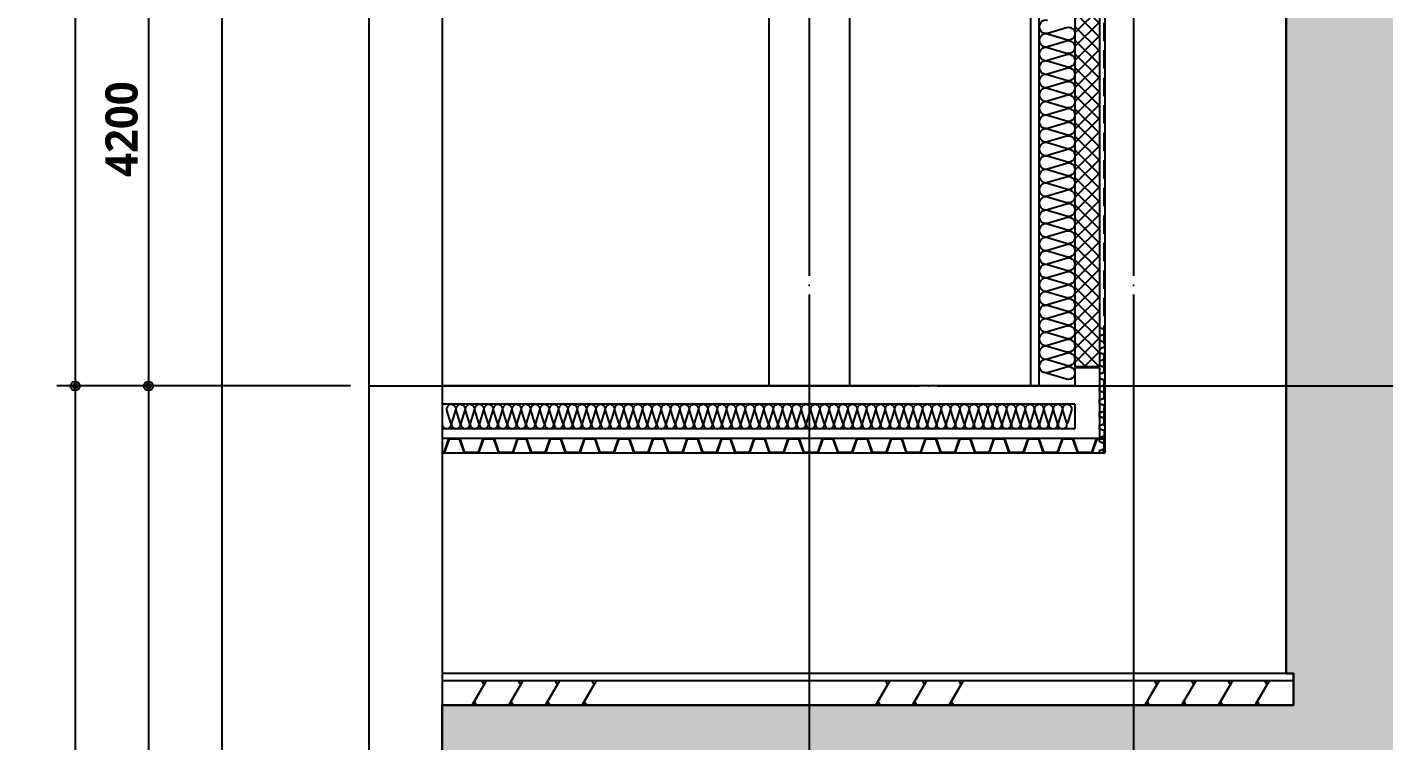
# Model space of a CAD drawing. Header units: millimetres. Extents: x 0 to 356400, y 0 to 68257.
# Drawn here: x 145533 to 156622, y 10798 to 16634 of the extents above; entities that cross this region are included whole.
import ezdxf

# ---------------------------------------------------------------- set-up
doc = ezdxf.new("R2010")
doc.units = ezdxf.units.MM
doc.header["$LTSCALE"] = 75
doc.linetypes.add('CEN', pattern=[62, 60, -1, 0, -1])
doc.linetypes.add('STD_HIDDEN', pattern=[3, 2, -1])
doc.layers.get('Defpoints').update_dxf_attribs({"color": 161})
for name, color, linetype in [('8', 8, 'Continuous'), ('A-CEN', 1, 'CEN'), ('A-DETL-WPRO-TYP2', 5, 'STD_HIDDEN'), ('A-INSUL', 9, 'Continuous'), ('A-SECT-DRBD', 4, 'Continuous'), ('A-SECT-MATR1', 4, 'Continuous'), ('A-SECT-MATR1-PAT', 8, 'Continuous'), ('A-SECT-MATR2', 6, 'Continuous'), ('A-ST-AXIS-CEN', 252, 'CEN'), ('A-ST-AXIS-DIM', 7, 'Continuous'), ('A-ST-CONC', 2, 'Continuous'), ('A-WALL-MASN', 3, 'Continuous'), ('ELE3', 4, 'Continuous'), ('저온단열', 160, 'Continuous'), ('충돌방지대 IN', 4, 'Continuous')]:
    doc.layers.add(name, color=color, linetype=linetype)
doc.layers.add('G(그리드1)', color=185, linetype='Continuous', plot=False)
doc.layers.add('G(그리드2)', color=235, linetype='Continuous', plot=False)
doc.styles.add('SH_대대리576', font='')
doc.styles.add('SH_진천_나눔', font='NanumGothicBold.ttf')
doc.styles.get('SH_대대리576').set_extended_font_data('NanumGothic', bold=True)
doc.dimstyles.new('SHP 75', dxfattribs={"dimscale": 75, "dimtxt": 3.5, "dimasz": 1, "dimexe": 2, "dimexo": 2, "dimgap": 1, "dimtad": 1, "dimdec": 0, "dimzin": 0, "dimdsep": 46, "dimtxsty": 'SH_대대리576', "dimblk": 'DIMDOT', "dimcen": 0.09, "dimclrd": 256, "dimclre": 256, "dimclrt": 3, "dimadec": 0, "dimazin": 1, "dimtfac": 1, "dimtdec": 0, "dimtix": 1, "dimtmove": 2, "dimatfit": 0, "dimldrblk": 'DIMDOT', "dimfxl": 1, "dimtfillclr": 3, "dimtolj": 1, "dimtzin": 0, "dimlwd": -1, "dimlwe": -1, "dimarcsym": 0})

# ---------------------------------------------------------------- blocks, each defined once
blk = doc.blocks.new('DIMDOT')
at = {"color": 0}
blk.add_line((-2, 0), (2, 0), dxfattribs=at)
for radius in [0.5, 0.25]:
    blk.add_circle((0, 0), radius, dxfattribs=at)
blk = doc.blocks.new('*D2669')
at = {"layer": 'A-ST-AXIS-DIM'}
for p, q in [((148175, 22700), (145775, 22700)), ((145925, 22625), (145925, 13775)), ((148175, 13700), (145775, 13700))]:
    blk.add_line(p, q, dxfattribs=at)
at = {"layer": 'Defpoints', "color": 0}
for p in [(148325, 22700), (145925, 13700), (148325, 13700)]:
    blk.add_point(p, dxfattribs=at)
at = {"layer": 'A-ST-AXIS-DIM', "linetype": 'ByBlock', "xscale": 75, "yscale": 75, "zscale": 75}
for p, rotation in [((145925, 22700), 90), ((145925, 13700), 270)]:
    blk.add_blockref('DIMDOT', p, dxfattribs=dict(at, rotation=rotation))
at = {"layer": 'A-ST-AXIS-DIM', "color": 3, "insert": (145705.14027, 18200), "char_height": 262.5, "attachment_point": 5, "rotation": 90, "style": 'SH_진천_나눔'}
blk.add_mtext('\\A1;9000', dxfattribs=at)
blk = doc.blocks.new('*D2671')
at = {"layer": 'A-ST-AXIS-DIM'}
for p, q in [((148175, 17900), (146375, 17900)), ((146525, 17825), (146525, 13775)), ((148175, 13700), (146375, 13700))]:
    blk.add_line(p, q, dxfattribs=at)
at = {"layer": 'Defpoints', "color": 0}
for p in [(148325, 17900), (146525, 13700), (148325, 13700)]:
    blk.add_point(p, dxfattribs=at)
at = {"layer": 'A-ST-AXIS-DIM', "linetype": 'ByBlock', "xscale": 75, "yscale": 75, "zscale": 75}
for p, rotation in [((146525, 17900), 90), ((146525, 13700), 270)]:
    blk.add_blockref('DIMDOT', p, dxfattribs=dict(at, rotation=rotation))
at = {"layer": 'A-ST-AXIS-DIM', "color": 3, "insert": (146306, 15800), "char_height": 262.5, "attachment_point": 5, "rotation": 90, "style": 'SH_진천_나눔'}
blk.add_mtext('\\A1;4200', dxfattribs=at)

msp = doc.modelspace()

# ---------------------------------------------------------------- hatches: boundary and pattern name
at = {"layer": '8', "transparency": 33554687}
h = msp.add_hatch(color=256, dxfattribs=at)
h.dxf.hatch_style = 1
h.paths.add_polyline_path([(148925, 11090), (155885, 11090), (155885, 11350), (155825, 11350), (155825, 20910), (163885, 20910), (163885, 21170), (163825, 21170), (163825, 30500), (165625, 30500), (165625, 9800), (148925, 9800)])
at = {"layer": 'A-DETL-WPRO-TYP2', "transparency": 33554687}
h = msp.add_hatch(dxfattribs=at)
h.set_pattern_fill('ANSI37', color=256, scale=25)
h.paths.add_polyline_path([(154297, 13860), (154097, 13860), (154097, 21170), (154297, 21170)])

# ---------------------------------------------------------------- linework, layer by layer
for p, q in [((154097, 13850), (154297, 13850)), ((154097, 13850), (154097, 13700)), ((154297, 13850), (154297, 13700))]:
    msp.add_line(p, q)
at = {"layer": '8'}
msp.add_lwpolyline([(148925, 11090), (155885, 11090), (155885, 11350), (155825, 11350), (155825, 20910), (163885, 20910), (163885, 21170), (163825, 21170), (163825, 30500), (165625, 30500), (165625, 9800), (148925, 9800)], close=True, dxfattribs=at)
at = {"layer": 'A-CEN'}
for p, q in [((154575, 56300), (154575, 9200)), ((148325, 13700), (166225, 13700))]:
    msp.add_line(p, q, dxfattribs=at)
at = {"layer": 'A-DETL-WPRO-TYP2'}
for p, q in [((154334, 21170), (154334, 13165)), ((154325, 13165), (154342, 13165)), ((154325, 13165), (154325, 13150))]:
    msp.add_line(p, q, dxfattribs=at)
at = {"layer": 'A-INSUL'}
for points in [[(153874.2, 16687.7, 1.34), (153874.2, 16585.8), (154028.8, 16632.2, -1.34), (154028.8, 16530.3), (153874.2, 16576.7), (153874.2, 16576.7, 1.34), (153874.2, 16474.8), (154028.8, 16521.2, -1.34), (154028.8, 16419.3), (153874.2, 16465.7), (153874.2, 16465.7, 1.34), (153874.2, 16363.8), (154028.8, 16410.2, -1.34), (154028.8, 16308.3), (153874.2, 16354.7), (153874.2, 16354.7, 1.34), (153874.2, 16252.9), (154028.8, 16299.2, -1.34), (154028.8, 16197.4), (153874.2, 16243.7), (153874.2, 16243.7, 1.34), (153874.2, 16141.9), (154028.8, 16188.2, -1.34), (154028.8, 16086.4), (153874.2, 16132.7), (153874.2, 16132.7, 1.34), (153874.2, 16030.9), (154028.8, 16077.2, -1.34), (154028.8, 15975.4), (153874.2, 16021.8), (153874.2, 16021.8, 1.34), (153874.2, 15919.9), (154028.8, 15966.3, -1.34), (154028.8, 15864.4), (153874.2, 15910.8), (153874.2, 15910.8, 1.34), (153874.2, 15808.9), (154028.8, 15855.3, -1.34), (154028.8, 15753.4), (153874.2, 15799.8), (153874.2, 15799.8, 1.34), (153874.2, 15697.9), (154028.8, 15744.3, -1.34), (154028.8, 15642.4), (153874.2, 15688.8), (153874.2, 15688.8, 1.34), (153874.2, 15587), (154028.8, 15633.3, -1.34), (154028.8, 15531.5), (153874.2, 15577.8), (153874.2, 15577.8, 1.34), (153874.2, 15476), (154028.8, 15522.3, -1.34), (154028.8, 15420.5), (153874.2, 15466.8), (153874.2, 15466.8, 1.34), (153874.2, 15365), (154028.8, 15411.3, -1.34), (154028.8, 15309.5), (153874.2, 15355.9), (153874.2, 15355.9, 1.34), (153874.2, 15254), (154028.8, 15300.4, -1.34), (154028.8, 15198.5), (153874.2, 15244.9), (153874.2, 15244.9, 1.34), (153874.2, 15143), (154028.8, 15189.4, -1.34), (154028.8, 15087.5), (153874.2, 15133.9), (153874.2, 15133.9, 1.34), (153874.2, 15032), (154028.8, 15078.4, -1.34), (154028.8, 14976.5), (153874.2, 15022.9), (153874.2, 15022.9, 1.34), (153874.2, 14921), (154028.8, 14967.4, -1.34), (154028.8, 14865.6), (153874.2, 14911.9), (153874.2, 14911.9, 1.34), (153874.2, 14810.1), (154028.8, 14856.4, -1.34), (154028.8, 14754.6), (153874.2, 14800.9), (153874.2, 14800.9, 1.34), (153874.2, 14699.1), (154028.8, 14745.4, -1.34), (154028.8, 14643.6), (153874.2, 14689.9), (153874.2, 14689.9, 1.34), (153874.2, 14588.1), (154028.8, 14634.5, -1.34), (154028.8, 14532.6), (153874.2, 14579), (153874.2, 14579, 1.34), (153874.2, 14477.1), (154028.8, 14523.5, -1.34), (154028.8, 14421.6), (153874.2, 14468), (153874.2, 14468, 1.34), (153874.2, 14366.1), (154028.8, 14412.5, -1.34), (154028.8, 14310.6), (153874.2, 14357), (153874.2, 14357, 1.34), (153874.2, 14255.1), (154028.8, 14301.5, -1.34), (154028.8, 14199.7), (153874.2, 14246), (153874.2, 14246, 1.34), (153874.2, 14144.2), (154028.8, 14190.5, -1.34), (154028.8, 14088.7), (153874.2, 14135), (153874.2, 14135, 1.34), (153874.2, 14033.2), (154028.8, 14079.5, -1.34), (154028.8, 13977.7), (153874.2, 14024), (153874.2, 14024, 1.34), (153874.2, 13922.2), (154028.8, 13968.6, -1.34), (154028.8, 13866.7), (153874.2, 13913.1), (153874.2, 13913.1, 1.34), (153874.2, 13811.2), (154028.8, 13857.6, -1.34), (154028.8, 13755.7), (153874.2, 13802.1), (153874.2, 13802.1, 1.34)], [(148926.5, 13396.9, 1.34), (148996.5, 13396.9), (148964.6, 13503.1, -1.34), (149034.6, 13503.1), (149002.8, 13396.9), (149002.8, 13396.9, 1.34), (149072.8, 13396.9), (149040.9, 13503.1, -1.34), (149110.9, 13503.1), (149079.1, 13396.9), (149079.1, 13396.9, 1.34), (149149.1, 13396.9), (149117.2, 13503.1, -1.34), (149187.2, 13503.1), (149155.3, 13396.9), (149155.3, 13396.9, 1.34), (149225.3, 13396.9), (149193.5, 13503.1, -1.34), (149263.5, 13503.1), (149231.6, 13396.9), (149231.6, 13396.9, 1.34), (149301.6, 13396.9), (149269.8, 13503.1, -1.34), (149339.8, 13503.1), (149307.9, 13396.9), (149307.9, 13396.9, 1.34), (149377.9, 13396.9), (149346, 13503.1, -1.34), (149416, 13503.1), (149384.2, 13396.9), (149384.2, 13396.9, 1.34), (149454.2, 13396.9), (149422.3, 13503.1, -1.34), (149492.3, 13503.1), (149460.5, 13396.9), (149460.5, 13396.9, 1.34), (149530.5, 13396.9), (149498.6, 13503.1, -1.34), (149568.6, 13503.1), (149536.7, 13396.9), (149536.7, 13396.9, 1.34), (149606.7, 13396.9), (149574.9, 13503.1, -1.34), (149644.9, 13503.1), (149613, 13396.9), (149613, 13396.9, 1.34), (149683, 13396.9), (149651.1, 13503.1, -1.34), (149721.1, 13503.1), (149689.3, 13396.9), (149689.3, 13396.9, 1.34), (149759.3, 13396.9), (149727.4, 13503.1, -1.34), (149797.4, 13503.1), (149765.6, 13396.9), (149765.6, 13396.9, 1.34), (149835.6, 13396.9), (149803.7, 13503.1, -1.34), (149873.7, 13503.1), (149841.8, 13396.9), (149841.8, 13396.9, 1.34), (149911.8, 13396.9), (149880, 13503.1, -1.34), (149950, 13503.1), (149918.1, 13396.9), (149918.1, 13396.9, 1.34), (149988.1, 13396.9), (149956.3, 13503.1, -1.34), (150026.3, 13503.1), (149994.4, 13396.9), (149994.4, 13396.9, 1.34), (150064.4, 13396.9), (150032.5, 13503.1, -1.34), (150102.5, 13503.1), (150070.7, 13396.9), (150070.7, 13396.9, 1.34), (150140.7, 13396.9), (150108.8, 13503.1, -1.34), (150178.8, 13503.1), (150146.9, 13396.9), (150146.9, 13396.9, 1.34), (150216.9, 13396.9), (150185.1, 13503.1, -1.34), (150255.1, 13503.1), (150223.2, 13396.9), (150223.2, 13396.9, 1.34), (150293.2, 13396.9), (150261.4, 13503.1, -1.34), (150331.4, 13503.1), (150299.5, 13396.9), (150299.5, 13396.9, 1.34), (150369.5, 13396.9), (150337.6, 13503.1, -1.34), (150407.6, 13503.1), (150375.8, 13396.9), (150375.8, 13396.9, 1.34), (150445.8, 13396.9), (150413.9, 13503.1, -1.34), (150483.9, 13503.1), (150452.1, 13396.9), (150452.1, 13396.9, 1.34), (150522.1, 13396.9), (150490.2, 13503.1, -1.34), (150560.2, 13503.1), (150528.3, 13396.9), (150528.3, 13396.9, 1.34), (150598.3, 13396.9), (150566.5, 13503.1, -1.34), (150636.5, 13503.1), (150604.6, 13396.9), (150604.6, 13396.9, 1.34), (150674.6, 13396.9), (150642.7, 13503.1, -1.34), (150712.7, 13503.1), (150680.9, 13396.9), (150680.9, 13396.9, 1.34), (150750.9, 13396.9), (150719, 13503.1, -1.34), (150789, 13503.1), (150757.2, 13396.9), (150757.2, 13396.9, 1.34), (150827.2, 13396.9), (150795.3, 13503.1, -1.34), (150865.3, 13503.1), (150833.4, 13396.9), (150833.4, 13396.9, 1.34), (150903.4, 13396.9), (150871.6, 13503.1, -1.34), (150941.6, 13503.1), (150909.7, 13396.9), (150909.7, 13396.9, 1.34), (150979.7, 13396.9), (150947.9, 13503.1, -1.34), (151017.9, 13503.1), (150986, 13396.9), (150986, 13396.9, 1.34), (151056, 13396.9), (151024.1, 13503.1, -1.34), (151094.1, 13503.1), (151062.3, 13396.9), (151062.3, 13396.9, 1.34), (151132.3, 13396.9), (151100.4, 13503.1, -1.34), (151170.4, 13503.1), (151138.5, 13396.9), (151138.5, 13396.9, 1.34), (151208.5, 13396.9), (151176.7, 13503.1, -1.34), (151246.7, 13503.1), (151214.8, 13396.9), (151214.8, 13396.9, 1.34), (151284.8, 13396.9), (151253, 13503.1, -1.34), (151323, 13503.1), (151291.1, 13396.9), (151291.1, 13396.9, 1.34), (151361.1, 13396.9), (151329.2, 13503.1, -1.34), (151399.2, 13503.1), (151367.4, 13396.9), (151367.4, 13396.9, 1.34), (151437.4, 13396.9), (151405.5, 13503.1, -1.34), (151475.5, 13503.1), (151443.7, 13396.9), (151443.7, 13396.9, 1.34), (151513.7, 13396.9), (151481.8, 13503.1, -1.34), (151551.8, 13503.1), (151519.9, 13396.9), (151519.9, 13396.9, 1.34), (151589.9, 13396.9), (151558.1, 13503.1, -1.34), (151628.1, 13503.1), (151596.2, 13396.9), (151596.2, 13396.9, 1.34), (151666.2, 13396.9), (151634.4, 13503.1, -1.34), (151704.4, 13503.1), (151672.5, 13396.9), (151672.5, 13396.9, 1.34), (151742.5, 13396.9), (151710.6, 13503.1, -1.34), (151780.6, 13503.1), (151748.8, 13396.9), (151748.8, 13396.9, 1.34), (151818.8, 13396.9), (151786.9, 13503.1, -1.34), (151856.9, 13503.1), (151825, 13396.9), (151825, 13396.9, 1.34), (151895, 13396.9), (151863.2, 13503.1, -1.34), (151933.2, 13503.1), (151901.3, 13396.9), (151901.3, 13396.9, 1.34), (151971.3, 13396.9), (151939.5, 13503.1, -1.34), (152009.5, 13503.1), (151977.6, 13396.9), (151977.6, 13396.9, 1.34), (152047.6, 13396.9), (152015.7, 13503.1, -1.34), (152085.7, 13503.1), (152053.9, 13396.9), (152053.9, 13396.9, 1.34), (152123.9, 13396.9), (152092, 13503.1, -1.34), (152162, 13503.1), (152130.2, 13396.9), (152130.2, 13396.9, 1.34), (152200.2, 13396.9), (152168.3, 13503.1, -1.34), (152238.3, 13503.1), (152206.4, 13396.9), (152206.4, 13396.9, 1.34), (152276.4, 13396.9), (152244.6, 13503.1, -1.34), (152314.6, 13503.1), (152282.7, 13396.9), (152282.7, 13396.9, 1.34), (152352.7, 13396.9), (152320.8, 13503.1, -1.34), (152390.8, 13503.1), (152359, 13396.9), (152359, 13396.9, 1.34), (152429, 13396.9), (152397.1, 13503.1, -1.34), (152467.1, 13503.1), (152435.3, 13396.9), (152435.3, 13396.9, 1.34), (152505.3, 13396.9), (152473.4, 13503.1, -1.34), (152543.4, 13503.1), (152511.5, 13396.9), (152511.5, 13396.9, 1.34), (152581.5, 13396.9), (152549.7, 13503.1, -1.34), (152619.7, 13503.1), (152587.8, 13396.9), (152587.8, 13396.9, 1.34), (152657.8, 13396.9), (152626, 13503.1, -1.34), (152696, 13503.1), (152664.1, 13396.9), (152664.1, 13396.9, 1.34), (152734.1, 13396.9), (152702.2, 13503.1, -1.34), (152772.2, 13503.1), (152740.4, 13396.9), (152740.4, 13396.9, 1.34), (152810.4, 13396.9), (152778.5, 13503.1, -1.34), (152848.5, 13503.1), (152816.6, 13396.9), (152816.6, 13396.9, 1.34), (152886.6, 13396.9), (152854.8, 13503.1, -1.34), (152924.8, 13503.1), (152892.9, 13396.9), (152892.9, 13396.9, 1.34), (152962.9, 13396.9), (152931.1, 13503.1, -1.34), (153001.1, 13503.1), (152969.2, 13396.9), (152969.2, 13396.9, 1.34), (153039.2, 13396.9), (153007.3, 13503.1, -1.34), (153077.3, 13503.1), (153045.5, 13396.9), (153045.5, 13396.9, 1.34), (153115.5, 13396.9), (153083.6, 13503.1, -1.34), (153153.6, 13503.1), (153121.8, 13396.9), (153121.8, 13396.9, 1.34), (153191.8, 13396.9), (153159.9, 13503.1, -1.34), (153229.9, 13503.1), (153198, 13396.9), (153198, 13396.9, 1.34), (153268, 13396.9), (153236.2, 13503.1, -1.34), (153306.2, 13503.1), (153274.3, 13396.9), (153274.3, 13396.9, 1.34), (153344.3, 13396.9), (153312.5, 13503.1, -1.34), (153382.5, 13503.1), (153350.6, 13396.9), (153350.6, 13396.9, 1.34), (153420.6, 13396.9), (153388.7, 13503.1, -1.34), (153458.7, 13503.1), (153426.9, 13396.9), (153426.9, 13396.9, 1.34), (153496.9, 13396.9), (153465, 13503.1, -1.34), (153535, 13503.1), (153503.1, 13396.9), (153503.1, 13396.9, 1.34), (153573.1, 13396.9), (153541.3, 13503.1, -1.34), (153611.3, 13503.1), (153579.4, 13396.9), (153579.4, 13396.9, 1.34), (153649.4, 13396.9), (153617.6, 13503.1, -1.34), (153687.6, 13503.1), (153655.7, 13396.9), (153655.7, 13396.9, 1.34), (153725.7, 13396.9), (153693.8, 13503.1, -1.34), (153763.8, 13503.1), (153732, 13396.9), (153732, 13396.9, 1.34), (153802, 13396.9), (153770.1, 13503.1, -1.34), (153840.1, 13503.1), (153808.3, 13396.9), (153808.3, 13396.9, 1.34), (153878.3, 13396.9), (153846.4, 13503.1, -1.34), (153916.4, 13503.1), (153884.5, 13396.9), (153884.5, 13396.9, 1.34), (153954.5, 13396.9), (153922.7, 13503.1, -1.34), (153992.7, 13503.1), (153960.8, 13396.9), (153960.8, 13396.9, 1.34), (154030.8, 13396.9), (153998.9, 13503.1, -1.34), (154068.9, 13503.1), (154037.1, 13396.9), (154037.1, 13396.9, 1.34)]]:
    msp.add_lwpolyline(points, format="xyb", dxfattribs=at)
at = {"layer": 'A-SECT-DRBD'}
for points in [[(154297, 14195.3), (154297, 14177.8), (154340, 14163.1), (154340, 14122.6), (154297, 14107.8), (154297, 14072.8), (154340, 14058), (154340, 14017.6), (154297, 14002.8), (154297, 13972.8), (154340, 13958), (154340, 13917.6), (154297, 13902.8), (154297, 13867.8), (154340, 13853), (154340, 13812.6), (154297, 13797.8), (154297, 13762.8), (154340, 13748), (154340, 13707.6), (154297, 13692.8), (154297, 13675.3)], [(154299, 14195.3), (154299, 14179.3), (154342, 14164.5), (154342, 14121.2), (154299, 14106.4), (154299, 14074.3), (154342, 14059.4), (154342, 14016.2), (154299, 14001.4), (154299, 13974.3), (154342, 13959.4), (154342, 13916.2), (154299, 13901.4), (154299, 13869.3), (154342, 13854.4), (154342, 13811.2), (154299, 13796.4), (154299, 13764.3), (154342, 13749.4), (154342, 13706.2), (154299, 13691.4), (154299, 13675.3)], [(154297, 13155.3), (154297, 13172.8), (154340, 13187.6), (154340, 13228), (154297, 13242.8), (154297, 13277.8), (154340, 13292.6), (154340, 13333), (154297, 13347.8), (154297, 13377.8), (154340, 13392.6), (154340, 13433), (154297, 13447.8), (154297, 13482.8), (154340, 13497.6), (154340, 13538.1), (154297, 13552.8), (154297, 13587.8), (154340, 13602.6), (154340, 13643.1), (154297, 13657.8), (154297, 13675.3)], [(154299, 13155.3), (154299, 13171.4), (154342, 13186.2), (154342, 13229.4), (154299, 13244.3), (154299, 13276.4), (154342, 13291.2), (154342, 13334.4), (154299, 13349.3), (154299, 13376.4), (154342, 13391.2), (154342, 13434.4), (154299, 13449.3), (154299, 13481.4), (154342, 13496.2), (154342, 13539.5), (154299, 13554.3), (154299, 13586.4), (154342, 13601.2), (154342, 13644.5), (154299, 13659.3), (154299, 13675.3)], [(154342, 13270), (154271.7, 13270), (154232.2, 13155.3), (154124.5, 13155.3), (154085, 13270), (153991.7, 13270), (153952.2, 13155.3), (153844.5, 13155.3), (153805, 13270), (153711.7, 13270), (153672.2, 13155.3), (153564.5, 13155.3), (153525, 13270), (153431.7, 13270), (153392.3, 13155.3), (153284.5, 13155.3), (153245, 13270), (153151.7, 13270), (153112.3, 13155.3), (153004.5, 13155.3), (152965, 13270), (152871.7, 13270), (152832.2, 13155.3), (152724.5, 13155.3), (152685, 13270), (152591.7, 13270), (152552.2, 13155.3), (152444.4, 13155.3), (152405, 13270), (152311.7, 13270), (152272.2, 13155.3), (152164.4, 13155.3), (152125, 13270), (152031.7, 13270), (151992.2, 13155.3), (151884.5, 13155.3), (151845, 13270), (151751.7, 13270), (151712.2, 13155.3), (151604.5, 13155.3), (151565, 13270), (151471.7, 13270), (151432.2, 13155.3), (151324.5, 13155.3), (151285, 13270), (151205, 13270), (151165.5, 13155.3), (151057.8, 13155.3), (151018.3, 13270), (150925, 13270), (150885.5, 13155.3), (150777.8, 13155.3), (150738.3, 13270), (150645, 13270), (150605.5, 13155.3), (150497.8, 13155.3), (150458.3, 13270), (150365, 13270), (150325.6, 13155.3), (150217.8, 13155.3), (150178.3, 13270), (150085, 13270), (150045.6, 13155.3), (149937.8, 13155.3), (149898.3, 13270), (149805, 13270), (149765.5, 13155.3), (149657.8, 13155.3), (149618.3, 13270), (149538.3, 13270), (149498.8, 13155.3), (149391.2, 13155.3), (149351.7, 13270), (149258.3, 13270), (149218.8, 13155.3), (149111, 13155.3), (149071.7, 13270), (148978.3, 13270), (148938.8, 13155.3), (148925, 13155.3)], [(154342, 13264.7), (154275.5, 13264.7), (154236, 13150), (154120.7, 13150), (154081.2, 13264.7), (153995.5, 13264.7), (153956, 13150), (153840.7, 13150), (153801.2, 13264.7), (153715.5, 13264.7), (153676, 13150), (153560.7, 13150), (153521.2, 13264.7), (153435.5, 13264.7), (153396.1, 13150), (153280.7, 13150), (153241.2, 13264.7), (153155.5, 13264.7), (153116.1, 13150), (153000.7, 13150), (152961.2, 13264.7), (152875.5, 13264.7), (152836, 13150), (152720.7, 13150), (152681.2, 13264.7), (152595.5, 13264.7), (152556, 13150), (152440.6, 13150), (152401.2, 13264.7), (152315.5, 13264.7), (152276, 13150), (152160.6, 13150), (152121.2, 13264.7), (152035.5, 13264.7), (151996, 13150), (151880.7, 13150), (151841.2, 13264.7), (151755.5, 13264.7), (151716, 13150), (151600.7, 13150), (151561.2, 13264.7), (151475.5, 13264.7), (151436, 13150), (151320.7, 13150), (151281.2, 13264.7), (151208.8, 13264.7), (151169.3, 13150), (151054, 13150), (151014.5, 13264.7), (150928.8, 13264.7), (150889.3, 13150), (150774, 13150), (150734.5, 13264.7), (150648.8, 13264.7), (150609.3, 13150), (150494, 13150), (150454.5, 13264.7), (150368.8, 13264.7), (150329.4, 13150), (150214, 13150), (150174.5, 13264.7), (150088.8, 13264.7), (150049.4, 13150), (149934, 13150), (149894.5, 13264.7), (149808.8, 13264.7), (149769.3, 13150), (149654, 13150), (149614.5, 13264.7), (149542.1, 13264.7), (149502.6, 13150), (149387.4, 13150), (149347.9, 13264.7), (149262.1, 13264.7), (149222.6, 13150), (149107.2, 13150), (149067.9, 13264.7), (148982.1, 13264.7), (148942.6, 13150), (148925, 13150)]]:
    msp.add_lwpolyline(points, dxfattribs=at)
at = {"layer": 'A-SECT-MATR1'}
for p, q in [((154097, 13700), (148925, 13700)), ((154297, 13700), (154297, 13270)), ((154097, 13550), (148925, 13550)), ((154097, 13550), (154097, 13350)), ((154097, 13350), (148925, 13350)), ((154342, 13270), (148925, 13270))]:
    msp.add_line(p, q, dxfattribs=at)
at = {"layer": 'A-SECT-MATR1-PAT'}
for points in [[(149285, 11290), (149169.5, 11090), (149186.9, 11120), (149204.2, 11090), (149186.9, 11120), (149267.7, 11260), (149250.4, 11290)], [(149585, 11290), (149469.5, 11090), (149486.9, 11120), (149504.2, 11090), (149486.9, 11120), (149567.7, 11260), (149550.4, 11290)], [(149885, 11290), (149769.5, 11090), (149786.9, 11120), (149804.2, 11090), (149786.9, 11120), (149867.7, 11260), (149850.4, 11290)], [(150185, 11290), (150069.5, 11090), (150086.9, 11120), (150104.2, 11090), (150086.9, 11120), (150167.7, 11260), (150150.4, 11290)], [(152585, 11290), (152469.5, 11090), (152486.9, 11120), (152504.2, 11090), (152486.9, 11120), (152567.7, 11260), (152550.4, 11290)], [(152885, 11290), (152769.5, 11090), (152786.9, 11120), (152804.2, 11090), (152786.9, 11120), (152867.7, 11260), (152850.4, 11290)], [(153185, 11290), (153069.5, 11090), (153086.9, 11120), (153104.2, 11090), (153086.9, 11120), (153167.7, 11260), (153150.4, 11290)], [(154785, 11290), (154669.5, 11090), (154686.9, 11120), (154704.2, 11090), (154686.9, 11120), (154767.7, 11260), (154750.4, 11290)], [(155085, 11290), (154969.5, 11090), (154986.9, 11120), (155004.2, 11090), (154986.9, 11120), (155067.7, 11260), (155050.4, 11290)], [(155385, 11290), (155269.5, 11090), (155286.9, 11120), (155304.2, 11090), (155286.9, 11120), (155367.7, 11260), (155350.4, 11290)], [(155685, 11290), (155569.5, 11090), (155586.9, 11120), (155604.2, 11090), (155586.9, 11120), (155667.7, 11260), (155650.4, 11290)]]:
    msp.add_lwpolyline(points, dxfattribs=at)
at = {"layer": 'A-SECT-MATR2'}
for points in [[(155825, 11350), (155885, 11350), (155885, 11290), (148925, 11290)], [(155885, 11290), (155885, 11090), (148925, 11090)]]:
    msp.add_lwpolyline(points, dxfattribs=at)
at = {"layer": 'A-ST-AXIS-CEN'}
msp.add_line((151925, 56300), (151925, 9200), dxfattribs=at)
at = {"layer": 'A-ST-CONC'}
for p, q in [((154342, 21170), (154342, 13150)), ((155825, 21170), (155825, 11350)), ((154342, 13150), (148925, 13150)), ((155825, 11350), (148925, 11350))]:
    msp.add_line(p, q, dxfattribs=at)
at = {"layer": 'A-WALL-MASN'}
for p, q in [((154097, 21170), (154097, 13860)), ((154297, 21170), (154297, 13860)), ((154097, 13860), (154297, 13860))]:
    msp.add_line(p, q, dxfattribs=at)
at = {"layer": 'ELE3'}
for p, q in [((151596, 22250), (151596, 13700)), ((152254, 22250), (152254, 13700))]:
    msp.add_line(p, q, dxfattribs=at)
at = {"layer": 'G(그리드1)'}
for points in [[(168625, 58700), (145925, 58700), (145925, 7400), (168625, 7400)], [(168025, 58100), (146525, 58100), (146525, 8000), (168025, 8000)], [(167425, 57500), (147125, 57500), (147125, 8600), (167425, 8600)], [(166225, 56300), (148325, 56300), (148325, 9200), (166225, 9200)]]:
    msp.add_lwpolyline(points, close=True, dxfattribs=at)
at = {"layer": 'G(그리드2)'}
msp.add_lwpolyline([(165625, 55700), (148925, 55700), (148925, 9800), (165625, 9800)], close=True, dxfattribs=at)
at = {"layer": '저온단열'}
msp.add_line((153806.1, 13700), (153806.1, 22350), dxfattribs=at)
at = {"layer": '충돌방지대 IN'}
msp.add_line((153737.5, 13700), (153737.5, 22250), dxfattribs=at)

# ---------------------------------------------------------------- dimensions: what is measured, and where the dimension line sits
at = {"layer": 'A-ST-AXIS-DIM'}
for base, p1, picture, middle in [((145925, 13700), (148325, 22700), '*D2669', (145705.1, 18200)), ((146525, 13700), (148325, 17900), '*D2671', (146305.7, 15800))]:
    dim = msp.add_linear_dim(base=base, p1=p1, p2=(148325, 13700), angle=90, dimstyle='SHP 75', override={"dimtxsty": 'SH_진천_나눔', "dimldrblk": 'DIMDOT'}, dxfattribs=at)
    dim.commit()
    dim.dimension.update_dxf_attribs({"geometry": picture, "text_midpoint": middle})

doc.saveas('drawing.dxf')
